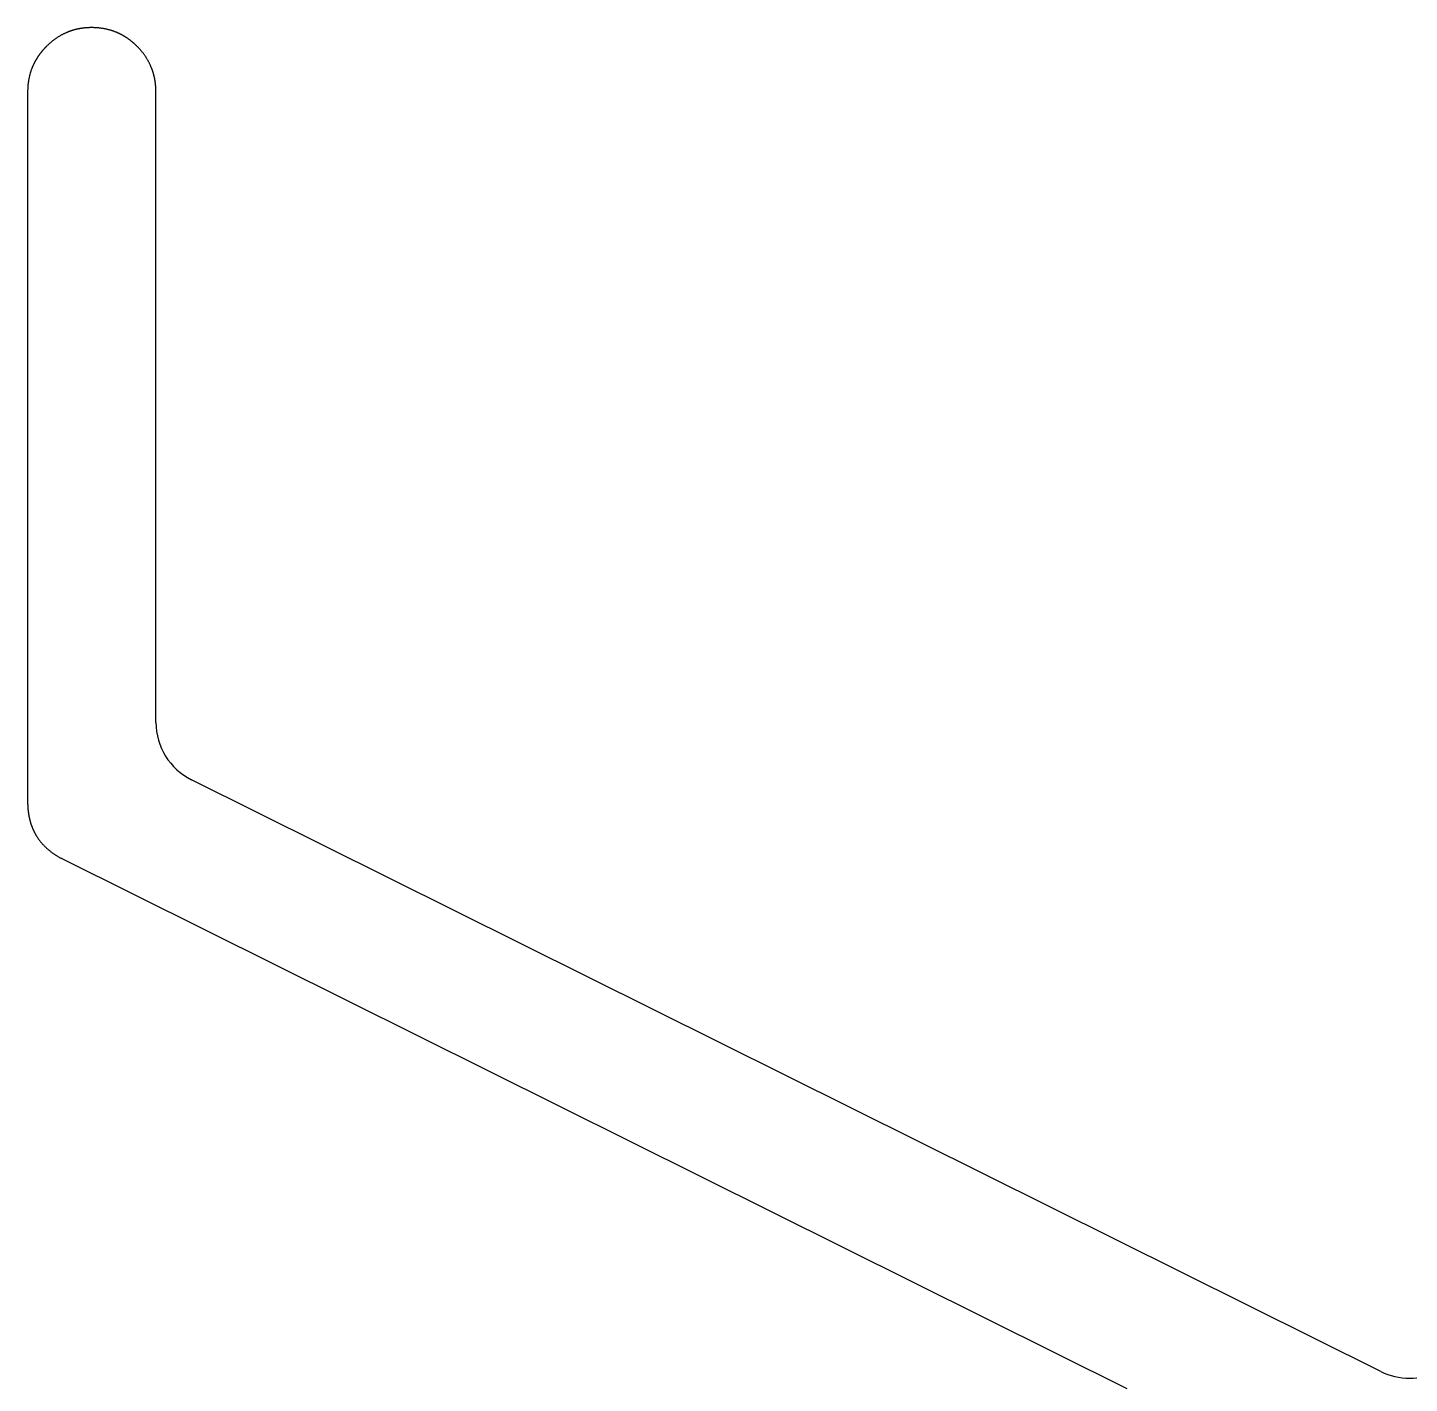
# Model space of a CAD drawing. Extents: x -174 to 104, y -42 to 61.
# Drawn here: x -56.54 to -35, y -23.52 to -2.38 of the extents above; entities that cross this region are included whole.
import ezdxf

# ---------------------------------------------------------------- set-up
doc = ezdxf.new("R2010")
doc.units = 0
doc.layers.add('BLACK', color=7, linetype='CONTINUOUS')

msp = doc.modelspace()

# ---------------------------------------------------------------- linework, layer by layer
at = {"layer": 'BLACK', "linetype": 'CONTINUOUS'}
for p, q in [((-56.142671, -2.58394), (-56.149829, -2.58953)), ((-56.13549, -2.578432), (-56.142671, -2.58394)), ((-56.128286, -2.573008), (-56.13549, -2.578432)), ((-56.121058, -2.567665), (-56.128286, -2.573008)), ((-56.113806, -2.562404), (-56.121058, -2.567665)), ((-56.10653, -2.557225), (-56.113806, -2.562404)), ((-56.09923, -2.552126), (-56.10653, -2.557225)), ((-56.091906, -2.547107), (-56.09923, -2.552126)), ((-56.084557, -2.542168), (-56.091906, -2.547107)), ((-56.077184, -2.537309), (-56.084557, -2.542168)), ((-56.069785, -2.532529), (-56.077184, -2.537309)), ((-56.062361, -2.527828), (-56.069785, -2.532529)), ((-56.054912, -2.523205), (-56.062361, -2.527828)), ((-56.047437, -2.518661), (-56.054912, -2.523205)), ((-56.039936, -2.514193), (-56.047437, -2.518661)), ((-56.032409, -2.509804), (-56.039936, -2.514193)), ((-56.024856, -2.505491), (-56.032409, -2.509804)), ((-56.017276, -2.501255), (-56.024856, -2.505491)), ((-56.009668, -2.497095), (-56.017276, -2.501255)), ((-56.002034, -2.493012), (-56.009668, -2.497095)), ((-55.994371, -2.489005), (-56.002034, -2.493012)), ((-55.986681, -2.485073), (-55.994371, -2.489005)), ((-55.978963, -2.481216), (-55.986681, -2.485073)), ((-55.971217, -2.477435), (-55.978963, -2.481216)), ((-55.963441, -2.473728), (-55.971217, -2.477435)), ((-55.955637, -2.470097), (-55.963441, -2.473728)), ((-55.947803, -2.466539), (-55.955637, -2.470097)), ((-55.939939, -2.463056), (-55.947803, -2.466539)), ((-55.932045, -2.459648), (-55.939939, -2.463056)), ((-55.924121, -2.456313), (-55.932045, -2.459648)), ((-55.920147, -2.454673), (-55.924121, -2.456313)), ((-55.916166, -2.453052), (-55.920147, -2.454673)), ((-55.912177, -2.451449), (-55.916166, -2.453052)), ((-55.90818, -2.449865), (-55.912177, -2.451449)), ((-55.904175, -2.448299), (-55.90818, -2.449865)), ((-55.900163, -2.446751), (-55.904175, -2.448299)), ((-55.896142, -2.445222), (-55.900163, -2.446751)), ((-55.892113, -2.443711), (-55.896142, -2.445222)), ((-55.888076, -2.442219), (-55.892113, -2.443711)), ((-55.884032, -2.440745), (-55.888076, -2.442219)), ((-55.879979, -2.439289), (-55.884032, -2.440745)), ((-55.875918, -2.437851), (-55.879979, -2.439289)), ((-55.871848, -2.436432), (-55.875918, -2.437851)), ((-55.867771, -2.435031), (-55.871848, -2.436432)), ((-55.863685, -2.433648), (-55.867771, -2.435031)), ((-55.859591, -2.432284), (-55.863685, -2.433648)), ((-55.855488, -2.430938), (-55.859591, -2.432284)), ((-55.851377, -2.42961), (-55.855488, -2.430938)), ((-55.847257, -2.428301), (-55.851377, -2.42961)), ((-55.843129, -2.42701), (-55.847257, -2.428301)), ((-55.838992, -2.425737), (-55.843129, -2.42701)), ((-55.834847, -2.424482), (-55.838992, -2.425737)), ((-55.830692, -2.423246), (-55.834847, -2.424482)), ((-55.826529, -2.422028), (-55.830692, -2.423246)), ((-55.822357, -2.420828), (-55.826529, -2.422028)), ((-55.818177, -2.419647), (-55.822357, -2.420828)), ((-55.813987, -2.418483), (-55.818177, -2.419647)), ((-55.809789, -2.417338), (-55.813987, -2.418483)), ((-55.80558, -2.416212), (-55.809789, -2.417338)), ((-55.801364, -2.415103), (-55.80558, -2.416212)), ((-55.797138, -2.414013), (-55.801364, -2.415103)), ((-55.792904, -2.412942), (-55.797138, -2.414013)), ((-55.788659, -2.411888), (-55.792904, -2.412942)), ((-55.784406, -2.410853), (-55.788659, -2.411888)), ((-55.780143, -2.409836), (-55.784406, -2.410853)), ((-55.775871, -2.408838), (-55.780143, -2.409836)), ((-55.771589, -2.407858), (-55.775871, -2.408838)), ((-55.767299, -2.406896), (-55.771589, -2.407858)), ((-55.762997, -2.405953), (-55.767299, -2.406896)), ((-55.758688, -2.405028), (-55.762997, -2.405953)), ((-55.754367, -2.404122), (-55.758688, -2.405028)), ((-55.750038, -2.403234), (-55.754367, -2.404122)), ((-55.745698, -2.402364), (-55.750038, -2.403234)), ((-55.74135, -2.401513), (-55.745698, -2.402364)), ((-55.73699, -2.40068), (-55.74135, -2.401513)), ((-55.732622, -2.399866), (-55.73699, -2.40068)), ((-55.728242, -2.399071), (-55.732622, -2.399866)), ((-55.723854, -2.398294), (-55.728242, -2.399071)), ((-55.719454, -2.397535), (-55.723854, -2.398294)), ((-55.715045, -2.396795), (-55.719454, -2.397535)), ((-55.710625, -2.396074), (-55.715045, -2.396795)), ((-55.706196, -2.395371), (-55.710625, -2.396074)), ((-55.701755, -2.394687), (-55.706196, -2.395371)), ((-55.697306, -2.394022), (-55.701755, -2.394687)), ((-55.692844, -2.393375), (-55.697306, -2.394022)), ((-55.688374, -2.392747), (-55.692844, -2.393375)), ((-55.68389, -2.392138), (-55.688374, -2.392747)), ((-55.679399, -2.391548), (-55.68389, -2.392138)), ((-55.674895, -2.390976), (-55.679399, -2.391548)), ((-55.670382, -2.390423), (-55.674895, -2.390976)), ((-55.665856, -2.389889), (-55.670382, -2.390423)), ((-55.661322, -2.389375), (-55.665856, -2.389889)), ((-55.656774, -2.388878), (-55.661322, -2.389375)), ((-55.652218, -2.388401), (-55.656774, -2.388878)), ((-55.647648, -2.387943), (-55.652218, -2.388401)), ((-55.64307, -2.387504), (-55.647648, -2.387943)), ((-55.638478, -2.387084), (-55.64307, -2.387504)), ((-55.633878, -2.386684), (-55.638478, -2.387084)), ((-55.629263, -2.386302), (-55.633878, -2.386684)), ((-55.62464, -2.385939), (-55.629263, -2.386302)), ((-55.620003, -2.385596), (-55.62464, -2.385939)), ((-55.615358, -2.385272), (-55.620003, -2.385596)), ((-55.610697, -2.384967), (-55.615358, -2.385272)), ((-55.606029, -2.384682), (-55.610697, -2.384967)), ((-55.601345, -2.384416), (-55.606029, -2.384682)), ((-55.596653, -2.384169), (-55.601345, -2.384416)), ((-55.591946, -2.383942), (-55.596653, -2.384169)), ((-55.587231, -2.383734), (-55.591946, -2.383942)), ((-55.5825, -2.383546), (-55.587231, -2.383734)), ((-55.577761, -2.383378), (-55.5825, -2.383546)), ((-55.573006, -2.383229), (-55.577761, -2.383378)), ((-55.568243, -2.3831), (-55.573006, -2.383229)), ((-55.563464, -2.38299), (-55.568243, -2.3831)), ((-55.558677, -2.382901), (-55.563464, -2.38299)), ((-55.553873, -2.382831), (-55.558677, -2.382901)), ((-55.549062, -2.382781), (-55.553873, -2.382831)), ((-55.544233, -2.382751), (-55.549062, -2.382781)), ((-55.539397, -2.382741), (-55.544233, -2.382751)), ((-55.531405, -2.382768), (-55.539397, -2.382741)), ((-55.521797, -2.382874), (-55.531405, -2.382768)), ((-55.512238, -2.383059), (-55.521797, -2.382874)), ((-55.502727, -2.383322), (-55.512238, -2.383059)), ((-55.493263, -2.383664), (-55.502727, -2.383322)), ((-55.483847, -2.384084), (-55.493263, -2.383664)), ((-55.474477, -2.384582), (-55.483847, -2.384084)), ((-55.465153, -2.385157), (-55.474477, -2.384582)), ((-55.455875, -2.385809), (-55.465153, -2.385157)), ((-55.446642, -2.386538), (-55.455875, -2.385809)), ((-55.437454, -2.387344), (-55.446642, -2.386538)), ((-55.42831, -2.388225), (-55.437454, -2.387344)), ((-55.419209, -2.389183), (-55.42831, -2.388225)), ((-55.410152, -2.390216), (-55.419209, -2.389183)), ((-55.401138, -2.391324), (-55.410152, -2.390216)), ((-55.392166, -2.392508), (-55.401138, -2.391324)), ((-55.383236, -2.393766), (-55.392166, -2.392508)), ((-55.374347, -2.395099), (-55.383236, -2.393766)), ((-55.365499, -2.396507), (-55.374347, -2.395099)), ((-55.356692, -2.397989), (-55.365499, -2.396507)), ((-55.347925, -2.399546), (-55.356692, -2.397989)), ((-55.339197, -2.401176), (-55.347925, -2.399546)), ((-55.330508, -2.40288), (-55.339197, -2.401176)), ((-55.321859, -2.404658), (-55.330508, -2.40288)), ((-55.313247, -2.40651), (-55.321859, -2.404658)), ((-55.304673, -2.408435), (-55.313247, -2.40651)), ((-55.296137, -2.410433), (-55.304673, -2.408435)), ((-55.287638, -2.412505), (-55.296137, -2.410433)), ((-55.279175, -2.414651), (-55.287638, -2.412505)), ((-55.270749, -2.416869), (-55.279175, -2.414651)), ((-55.262358, -2.419161), (-55.270749, -2.416869)), ((-55.254003, -2.421525), (-55.262358, -2.419161)), ((-55.245682, -2.423963), (-55.254003, -2.421525)), ((-55.237396, -2.426474), (-55.245682, -2.423963)), ((-55.229145, -2.429059), (-55.237396, -2.426474)), ((-55.220927, -2.431716), (-55.229145, -2.429059)), ((-55.212742, -2.434447), (-55.220927, -2.431716)), ((-55.204591, -2.43725), (-55.212742, -2.434447)), ((-55.196472, -2.440128), (-55.204591, -2.43725)), ((-55.188385, -2.443078), (-55.196472, -2.440128)), ((-55.18033, -2.446102), (-55.188385, -2.443078)), ((-55.172307, -2.4492), (-55.18033, -2.446102)), ((-55.164315, -2.452371), (-55.172307, -2.4492)), ((-55.156354, -2.455617), (-55.164315, -2.452371)), ((-55.152385, -2.457267), (-55.156354, -2.455617)), ((-55.148423, -2.458936), (-55.152385, -2.457267)), ((-55.144469, -2.460623), (-55.148423, -2.458936)), ((-55.140522, -2.462329), (-55.144469, -2.460623)), ((-55.136583, -2.464054), (-55.140522, -2.462329)), ((-55.132652, -2.465797), (-55.136583, -2.464054)), ((-55.128727, -2.467558), (-55.132652, -2.465797)), ((-55.12481, -2.469339), (-55.128727, -2.467558)), ((-55.1209, -2.471138), (-55.12481, -2.469339)), ((-55.116998, -2.472955), (-55.1209, -2.471138)), ((-55.113103, -2.474792), (-55.116998, -2.472955)), ((-55.109215, -2.476647), (-55.113103, -2.474792)), ((-55.105333, -2.478521), (-55.109215, -2.476647)), ((-55.10146, -2.480413), (-55.105333, -2.478521)), ((-55.097593, -2.482325), (-55.10146, -2.480413)), ((-55.093733, -2.484255), (-55.097593, -2.482325)), ((-55.08988, -2.486205), (-55.093733, -2.484255)), ((-55.086035, -2.488173), (-55.08988, -2.486205)), ((-55.082195, -2.49016), (-55.086035, -2.488173)), ((-55.078363, -2.492166), (-55.082195, -2.49016)), ((-55.074538, -2.494191), (-55.078363, -2.492166)), ((-55.07072, -2.496235), (-55.074538, -2.494191)), ((-55.066908, -2.498299), (-55.07072, -2.496235)), ((-55.063103, -2.500381), (-55.066908, -2.498299)), ((-55.059304, -2.502483), (-55.063103, -2.500381)), ((-55.055513, -2.504603), (-55.059304, -2.502483)), ((-55.051728, -2.506744), (-55.055513, -2.504603)), ((-55.04795, -2.508902), (-55.051728, -2.506744)), ((-55.044177, -2.511081), (-55.04795, -2.508902)), ((-55.040412, -2.513279), (-55.044177, -2.511081)), ((-55.036653, -2.515497), (-55.040412, -2.513279)), ((-55.032901, -2.517733), (-55.036653, -2.515497)), ((-55.029155, -2.51999), (-55.032901, -2.517733)), ((-55.025416, -2.522265), (-55.029155, -2.51999)), ((-55.021682, -2.524561), (-55.025416, -2.522265)), ((-55.017956, -2.526875), (-55.021682, -2.524561)), ((-55.014235, -2.52921), (-55.017956, -2.526875)), ((-55.010521, -2.531564), (-55.014235, -2.52921)), ((-55.006812, -2.533938), (-55.010521, -2.531564)), ((-55.003111, -2.536332), (-55.006812, -2.533938)), ((-54.999415, -2.538746), (-55.003111, -2.536332)), ((-54.995726, -2.541179), (-54.999415, -2.538746)), ((-54.992042, -2.543633), (-54.995726, -2.541179)), ((-54.988366, -2.546106), (-54.992042, -2.543633)), ((-54.984694, -2.5486), (-54.988366, -2.546106)), ((-54.98103, -2.551113), (-54.984694, -2.5486)), ((-54.97737, -2.553648), (-54.98103, -2.551113)), ((-54.973718, -2.556201), (-54.97737, -2.553648)), ((-54.97007, -2.558776), (-54.973718, -2.556201)), ((-54.96643, -2.56137), (-54.97007, -2.558776)), ((-54.962794, -2.563985), (-54.96643, -2.56137)), ((-54.959166, -2.56662), (-54.962794, -2.563985)), ((-54.955542, -2.569277), (-54.959166, -2.56662)), ((-54.951925, -2.571952), (-54.955542, -2.569277)), ((-54.948313, -2.57465), (-54.951925, -2.571952)), ((-54.944708, -2.577367), (-54.948313, -2.57465)), ((-54.941107, -2.580106), (-54.944708, -2.577367)), ((-54.937514, -2.582865), (-54.941107, -2.580106)), ((-54.933924, -2.585646), (-54.937514, -2.582865)), ((-56.352861, -2.798885), (-56.355518, -2.80251)), ((-56.350185, -2.795269), (-56.352861, -2.798885)), ((-56.347488, -2.791656), (-56.350185, -2.795269)), ((-56.344771, -2.788052), (-56.347488, -2.791656)), ((-56.342031, -2.784451), (-56.344771, -2.788052)), ((-56.339273, -2.780858), (-56.342031, -2.784451)), ((-56.336492, -2.777268), (-56.339273, -2.780858)), ((-56.333692, -2.773687), (-56.336492, -2.777268)), ((-56.330869, -2.770109), (-56.333692, -2.773687)), ((-56.328027, -2.766538), (-56.330869, -2.770109)), ((-56.325162, -2.762972), (-56.328027, -2.766538)), ((-56.322278, -2.759413), (-56.325162, -2.762972)), ((-56.319371, -2.755858), (-56.322278, -2.759413)), ((-56.316444, -2.75231), (-56.319371, -2.755858)), ((-56.313494, -2.748766), (-56.316444, -2.75231)), ((-56.310524, -2.74523), (-56.313494, -2.748766)), ((-56.307531, -2.741697), (-56.310524, -2.74523)), ((-56.304519, -2.738172), (-56.307531, -2.741697)), ((-56.301482, -2.73465), (-56.304519, -2.738172)), ((-56.298426, -2.731136), (-56.301482, -2.73465)), ((-56.295347, -2.727625), (-56.298426, -2.731136)), ((-56.292247, -2.724122), (-56.295347, -2.727625)), ((-56.289124, -2.720622), (-56.292247, -2.724122)), ((-56.28598, -2.71713), (-56.289124, -2.720622)), ((-56.282812, -2.713641), (-56.28598, -2.71713)), ((-56.279625, -2.71016), (-56.282812, -2.713641)), ((-56.276413, -2.706682), (-56.279625, -2.71016)), ((-56.273181, -2.703212), (-56.276413, -2.706682)), ((-56.269924, -2.699744), (-56.273181, -2.703212)), ((-56.266648, -2.696285), (-56.269924, -2.699744)), ((-56.263346, -2.692828), (-56.266648, -2.696285)), ((-56.260024, -2.68938), (-56.263346, -2.692828)), ((-56.256677, -2.685934), (-56.260024, -2.68938)), ((-56.25331, -2.682496), (-56.256677, -2.685934)), ((-56.249917, -2.679061), (-56.25331, -2.682496)), ((-56.246504, -2.675634), (-56.249917, -2.679061)), ((-56.240834, -2.670002), (-56.246504, -2.675634)), ((-56.233965, -2.663283), (-56.240834, -2.670002)), ((-56.227075, -2.656655), (-56.233965, -2.663283)), ((-56.220163, -2.650116), (-56.227075, -2.656655)), ((-56.21323, -2.643666), (-56.220163, -2.650116)), ((-56.206274, -2.637304), (-56.21323, -2.643666)), ((-56.199297, -2.631031), (-56.206274, -2.637304)), ((-56.192297, -2.624845), (-56.199297, -2.631031)), ((-56.185276, -2.618745), (-56.192297, -2.624845)), ((-56.178232, -2.612732), (-56.185276, -2.618745)), ((-56.171165, -2.606804), (-56.178232, -2.612732)), ((-56.164076, -2.600962), (-56.171165, -2.606804)), ((-56.156964, -2.595204), (-56.164076, -2.600962)), ((-56.149829, -2.58953), (-56.156964, -2.595204)), ((-54.930343, -2.588446), (-54.933924, -2.585646)), ((-54.926765, -2.591269), (-54.930343, -2.588446)), ((-54.923195, -2.594111), (-54.926765, -2.591269)), ((-54.919628, -2.596976), (-54.923195, -2.594111)), ((-54.916069, -2.59986), (-54.919628, -2.596976)), ((-54.912514, -2.602767), (-54.916069, -2.59986)), ((-54.908966, -2.605694), (-54.912514, -2.602767)), ((-54.905422, -2.608644), (-54.908966, -2.605694)), ((-54.901886, -2.611614), (-54.905422, -2.608644)), ((-54.898353, -2.614607), (-54.901886, -2.611614)), ((-54.894828, -2.617619), (-54.898353, -2.614607)), ((-54.891306, -2.620656), (-54.894828, -2.617619)), ((-54.887792, -2.623711), (-54.891306, -2.620656)), ((-54.884281, -2.626791), (-54.887792, -2.623711)), ((-54.880778, -2.629891), (-54.884281, -2.626791)), ((-54.877278, -2.633014), (-54.880778, -2.629891)), ((-54.873786, -2.636158), (-54.877278, -2.633014)), ((-54.870297, -2.639325), (-54.873786, -2.636158)), ((-54.866816, -2.642513), (-54.870297, -2.639325)), ((-54.863338, -2.645725), (-54.866816, -2.642513)), ((-54.859868, -2.648957), (-54.863338, -2.645725)), ((-54.8564, -2.652214), (-54.859868, -2.648957)), ((-54.852941, -2.65549), (-54.8564, -2.652214)), ((-54.849484, -2.658792), (-54.852941, -2.65549)), ((-54.846036, -2.662114), (-54.849484, -2.658792)), ((-54.84259, -2.665461), (-54.846036, -2.662114)), ((-54.839152, -2.668828), (-54.84259, -2.665461)), ((-54.835717, -2.672221), (-54.839152, -2.668828)), ((-54.83229, -2.675634), (-54.835717, -2.672221)), ((-54.826659, -2.681304), (-54.83229, -2.675634)), ((-54.81994, -2.688172), (-54.826659, -2.681304)), ((-54.813311, -2.695062), (-54.81994, -2.688172)), ((-54.806772, -2.701974), (-54.813311, -2.695062)), ((-54.800323, -2.708907), (-54.806772, -2.701974)), ((-54.793961, -2.715863), (-54.800323, -2.708907)), ((-54.787688, -2.72284), (-54.793961, -2.715863)), ((-54.781501, -2.72984), (-54.787688, -2.72284)), ((-54.775402, -2.736862), (-54.781501, -2.72984)), ((-54.769388, -2.743906), (-54.775402, -2.736862)), ((-54.763461, -2.750973), (-54.769388, -2.743906)), ((-54.757618, -2.758062), (-54.763461, -2.750973)), ((-54.75186, -2.765174), (-54.757618, -2.758062)), ((-54.746186, -2.772309), (-54.75186, -2.765174)), ((-54.740596, -2.779466), (-54.746186, -2.772309)), ((-54.735089, -2.786648), (-54.740596, -2.779466)), ((-54.729664, -2.793852), (-54.735089, -2.786648)), ((-54.724321, -2.80108), (-54.729664, -2.793852)), ((-56.469767, -3.007659), (-56.472938, -3.015651)), ((-56.466521, -2.999698), (-56.469767, -3.007659)), ((-56.464871, -2.995729), (-56.466521, -2.999698)), ((-56.463202, -2.991767), (-56.464871, -2.995729)), ((-56.461515, -2.987813), (-56.463202, -2.991767)), ((-56.459809, -2.983866), (-56.461515, -2.987813)), ((-56.458084, -2.979927), (-56.459809, -2.983866)), ((-56.456341, -2.975996), (-56.458084, -2.979927)), ((-56.45458, -2.972071), (-56.456341, -2.975996)), ((-56.452799, -2.968154), (-56.45458, -2.972071)), ((-56.451, -2.964244), (-56.452799, -2.968154)), ((-56.449183, -2.960342), (-56.451, -2.964244)), ((-56.447346, -2.956446), (-56.449183, -2.960342)), ((-56.445491, -2.952559), (-56.447346, -2.956446)), ((-56.443617, -2.948677), (-56.445491, -2.952559)), ((-56.441724, -2.944804), (-56.443617, -2.948677)), ((-56.439813, -2.940937), (-56.441724, -2.944804)), ((-56.437882, -2.937077), (-56.439813, -2.940937)), ((-56.435933, -2.933224), (-56.437882, -2.937077)), ((-56.433965, -2.929378), (-56.435933, -2.933224)), ((-56.431978, -2.925539), (-56.433965, -2.929378)), ((-56.429972, -2.921707), (-56.431978, -2.925539)), ((-56.427946, -2.917882), (-56.429972, -2.921707)), ((-56.425902, -2.914064), (-56.427946, -2.917882)), ((-56.423839, -2.910251), (-56.425902, -2.914064)), ((-56.421757, -2.906447), (-56.423839, -2.910251)), ((-56.419655, -2.902648), (-56.421757, -2.906447)), ((-56.417535, -2.898857), (-56.419655, -2.902648)), ((-56.415394, -2.895071), (-56.417535, -2.898857)), ((-56.413235, -2.891294), (-56.415394, -2.895071)), ((-56.411056, -2.887521), (-56.413235, -2.891294)), ((-56.408859, -2.883756), (-56.411056, -2.887521)), ((-56.406641, -2.879997), (-56.408859, -2.883756)), ((-56.404405, -2.876245), (-56.406641, -2.879997)), ((-56.402148, -2.872499), (-56.404405, -2.876245)), ((-56.399873, -2.86876), (-56.402148, -2.872499)), ((-56.397577, -2.865026), (-56.399873, -2.86876)), ((-56.395263, -2.8613), (-56.397577, -2.865026)), ((-56.392928, -2.857578), (-56.395263, -2.8613)), ((-56.390574, -2.853865), (-56.392928, -2.857578)), ((-56.388199, -2.850156), (-56.390574, -2.853865)), ((-56.385806, -2.846455), (-56.388199, -2.850156)), ((-56.383392, -2.842759), (-56.385806, -2.846455)), ((-56.380959, -2.83907), (-56.383392, -2.842759)), ((-56.378505, -2.835386), (-56.380959, -2.83907)), ((-56.376032, -2.83171), (-56.378505, -2.835386)), ((-56.373538, -2.828038), (-56.376032, -2.83171)), ((-56.371025, -2.824374), (-56.373538, -2.828038)), ((-56.36849, -2.820714), (-56.371025, -2.824374)), ((-56.365937, -2.817062), (-56.36849, -2.820714)), ((-56.363362, -2.813414), (-56.365937, -2.817062)), ((-56.360768, -2.809774), (-56.363362, -2.813414)), ((-56.358152, -2.806138), (-56.360768, -2.809774)), ((-56.355518, -2.80251), (-56.358152, -2.806138)), ((-54.719061, -2.808332), (-54.724321, -2.80108)), ((-54.713881, -2.815608), (-54.719061, -2.808332)), ((-54.708782, -2.822908), (-54.713881, -2.815608)), ((-54.703763, -2.830232), (-54.708782, -2.822908)), ((-54.698825, -2.837581), (-54.703763, -2.830232)), ((-54.693966, -2.844954), (-54.698825, -2.837581)), ((-54.689186, -2.852353), (-54.693966, -2.844954)), ((-54.684484, -2.859777), (-54.689186, -2.852353)), ((-54.679861, -2.867226), (-54.684484, -2.859777)), ((-54.675317, -2.874701), (-54.679861, -2.867226)), ((-54.67085, -2.882202), (-54.675317, -2.874701)), ((-54.66646, -2.889729), (-54.67085, -2.882202)), ((-54.662147, -2.897283), (-54.66646, -2.889729)), ((-54.657911, -2.904863), (-54.662147, -2.897283)), ((-54.653752, -2.91247), (-54.657911, -2.904863)), ((-54.649668, -2.920105), (-54.653752, -2.91247)), ((-54.645661, -2.927767), (-54.649668, -2.920105)), ((-54.641729, -2.935457), (-54.645661, -2.927767)), ((-54.637872, -2.943175), (-54.641729, -2.935457)), ((-54.634091, -2.950922), (-54.637872, -2.943175)), ((-54.630384, -2.958697), (-54.634091, -2.950922)), ((-54.626753, -2.966502), (-54.630384, -2.958697)), ((-54.623195, -2.974336), (-54.626753, -2.966502)), ((-54.619712, -2.982199), (-54.623195, -2.974336)), ((-54.616304, -2.990093), (-54.619712, -2.982199)), ((-54.612969, -2.998017), (-54.616304, -2.990093)), ((-54.611329, -3.001991), (-54.612969, -2.998017)), ((-54.609708, -3.005972), (-54.611329, -3.001991)), ((-54.608105, -3.009961), (-54.609708, -3.005972)), ((-54.606521, -3.013958), (-54.608105, -3.009961)), ((-54.604955, -3.017963), (-54.606521, -3.013958)), ((-56.528372, -3.22658), (-56.52963, -3.23551)), ((-56.527039, -3.217691), (-56.528372, -3.22658)), ((-56.525631, -3.208843), (-56.527039, -3.217691)), ((-56.524149, -3.200036), (-56.525631, -3.208843)), ((-56.522592, -3.191269), (-56.524149, -3.200036)), ((-56.520962, -3.182541), (-56.522592, -3.191269)), ((-56.519258, -3.173853), (-56.520962, -3.182541)), ((-56.51748, -3.165203), (-56.519258, -3.173853)), ((-56.515628, -3.156591), (-56.51748, -3.165203)), ((-56.513703, -3.148018), (-56.515628, -3.156591)), ((-56.511705, -3.139481), (-56.513703, -3.148018)), ((-56.509633, -3.130982), (-56.511705, -3.139481)), ((-56.507487, -3.122519), (-56.509633, -3.130982)), ((-56.505269, -3.114093), (-56.507487, -3.122519)), ((-56.502977, -3.105702), (-56.505269, -3.114093)), ((-56.500613, -3.097347), (-56.502977, -3.105702)), ((-56.498175, -3.089026), (-56.500613, -3.097347)), ((-56.495664, -3.080741), (-56.498175, -3.089026)), ((-56.493079, -3.072489), (-56.495664, -3.080741)), ((-56.490422, -3.064271), (-56.493079, -3.072489)), ((-56.487691, -3.056086), (-56.490422, -3.064271)), ((-56.484887, -3.047935), (-56.487691, -3.056086)), ((-56.48201, -3.039816), (-56.484887, -3.047935)), ((-56.47906, -3.031729), (-56.48201, -3.039816)), ((-56.476036, -3.023674), (-56.47906, -3.031729)), ((-56.472938, -3.015651), (-56.476036, -3.023674)), ((-54.603407, -3.021976), (-54.604955, -3.017963)), ((-54.601878, -3.025997), (-54.603407, -3.021976)), ((-54.600367, -3.030025), (-54.601878, -3.025997)), ((-54.598875, -3.034062), (-54.600367, -3.030025)), ((-54.5974, -3.038106), (-54.598875, -3.034062)), ((-54.595945, -3.04216), (-54.5974, -3.038106)), ((-54.594507, -3.04622), (-54.595945, -3.04216)), ((-54.593088, -3.05029), (-54.594507, -3.04622)), ((-54.591687, -3.054367), (-54.593088, -3.05029)), ((-54.590304, -3.058454), (-54.591687, -3.054367)), ((-54.58894, -3.062548), (-54.590304, -3.058454)), ((-54.587594, -3.066651), (-54.58894, -3.062548)), ((-54.586266, -3.070761), (-54.587594, -3.066651)), ((-54.584957, -3.074882), (-54.586266, -3.070761)), ((-54.583666, -3.079009), (-54.584957, -3.074882)), ((-54.582393, -3.083147), (-54.583666, -3.079009)), ((-54.581138, -3.087292), (-54.582393, -3.083147)), ((-54.579902, -3.091446), (-54.581138, -3.087292)), ((-54.578684, -3.095609), (-54.579902, -3.091446)), ((-54.577484, -3.099781), (-54.578684, -3.095609)), ((-54.576303, -3.103961), (-54.577484, -3.099781)), ((-54.575139, -3.108152), (-54.576303, -3.103961)), ((-54.573994, -3.11235), (-54.575139, -3.108152)), ((-54.572868, -3.116558), (-54.573994, -3.11235)), ((-54.571759, -3.120774), (-54.572868, -3.116558)), ((-54.570669, -3.125), (-54.571759, -3.120774)), ((-54.569598, -3.129235), (-54.570669, -3.125)), ((-54.568544, -3.133479), (-54.569598, -3.129235)), ((-54.567509, -3.137732), (-54.568544, -3.133479)), ((-54.566492, -3.141996), (-54.567509, -3.137732)), ((-54.565494, -3.146267), (-54.566492, -3.141996)), ((-54.564514, -3.150549), (-54.565494, -3.146267)), ((-54.563552, -3.15484), (-54.564514, -3.150549)), ((-54.562609, -3.159141), (-54.563552, -3.15484)), ((-54.561684, -3.163451), (-54.562609, -3.159141)), ((-54.560778, -3.167771), (-54.561684, -3.163451)), ((-54.55989, -3.1721), (-54.560778, -3.167771)), ((-54.55902, -3.17644), (-54.55989, -3.1721)), ((-54.558169, -3.180788), (-54.55902, -3.17644)), ((-54.557336, -3.185149), (-54.558169, -3.180788)), ((-54.556522, -3.189516), (-54.557336, -3.185149)), ((-54.555727, -3.193897), (-54.556522, -3.189516)), ((-54.55495, -3.198284), (-54.555727, -3.193897)), ((-54.554191, -3.202685), (-54.55495, -3.198284)), ((-54.553451, -3.207093), (-54.554191, -3.202685)), ((-54.55273, -3.211513), (-54.553451, -3.207093)), ((-54.552027, -3.215942), (-54.55273, -3.211513)), ((-54.551343, -3.220383), (-54.552027, -3.215942)), ((-54.550678, -3.224832), (-54.551343, -3.220383)), ((-54.550031, -3.229294), (-54.550678, -3.224832)), ((-54.549403, -3.233764), (-54.550031, -3.229294)), ((-56.53937, -3.374749), (-56.539397, -3.382741)), ((-56.539397, -3.382741), (-56.539397, -14.452472)), ((-56.539264, -3.365141), (-56.53937, -3.374749)), ((-56.539079, -3.355582), (-56.539264, -3.365141)), ((-56.538816, -3.346071), (-56.539079, -3.355582)), ((-56.538474, -3.336607), (-56.538816, -3.346071)), ((-56.538054, -3.327191), (-56.538474, -3.336607)), ((-56.537556, -3.317821), (-56.538054, -3.327191)), ((-56.536981, -3.308497), (-56.537556, -3.317821)), ((-56.536329, -3.299219), (-56.536981, -3.308497)), ((-56.5356, -3.289986), (-56.536329, -3.299219)), ((-56.534794, -3.280798), (-56.5356, -3.289986)), ((-56.533913, -3.271654), (-56.534794, -3.280798)), ((-56.532955, -3.262554), (-56.533913, -3.271654)), ((-56.531922, -3.253497), (-56.532955, -3.262554)), ((-56.530814, -3.244482), (-56.531922, -3.253497)), ((-56.52963, -3.23551), (-56.530814, -3.244482)), ((-54.548794, -3.238248), (-54.549403, -3.233764)), ((-54.548204, -3.242739), (-54.548794, -3.238248)), ((-54.547632, -3.247243), (-54.548204, -3.242739)), ((-54.547079, -3.251756), (-54.547632, -3.247243)), ((-54.546545, -3.256282), (-54.547079, -3.251756)), ((-54.546031, -3.260816), (-54.546545, -3.256282)), ((-54.545534, -3.265364), (-54.546031, -3.260816)), ((-54.545057, -3.26992), (-54.545534, -3.265364)), ((-54.544599, -3.27449), (-54.545057, -3.26992)), ((-54.54416, -3.279068), (-54.544599, -3.27449)), ((-54.54374, -3.28366), (-54.54416, -3.279068)), ((-54.54334, -3.28826), (-54.54374, -3.28366)), ((-54.542958, -3.292875), (-54.54334, -3.28826)), ((-54.542595, -3.297498), (-54.542958, -3.292875)), ((-54.542252, -3.302135), (-54.542595, -3.297498)), ((-54.541928, -3.306781), (-54.542252, -3.302135)), ((-54.541623, -3.311441), (-54.541928, -3.306781)), ((-54.541338, -3.316109), (-54.541623, -3.311441)), ((-54.541072, -3.320793), (-54.541338, -3.316109)), ((-54.540825, -3.325485), (-54.541072, -3.320793)), ((-54.540598, -3.330192), (-54.540825, -3.325485)), ((-54.54039, -3.334907), (-54.540598, -3.330192)), ((-54.540202, -3.339638), (-54.54039, -3.334907)), ((-54.540034, -3.344377), (-54.540202, -3.339638)), ((-54.539885, -3.349132), (-54.540034, -3.344377)), ((-54.539756, -3.353895), (-54.539885, -3.349132)), ((-54.539646, -3.358674), (-54.539756, -3.353895)), ((-54.539557, -3.363461), (-54.539646, -3.358674)), ((-54.539487, -3.368265), (-54.539557, -3.363461)), ((-54.539437, -3.373076), (-54.539487, -3.368265)), ((-54.539407, -3.377905), (-54.539437, -3.373076)), ((-54.539397, -3.382741), (-54.539407, -3.377905)), ((-54.539397, -13.213736), (-54.539397, -3.382741)), ((-35.445485, -23.334065), (-53.984883, -14.109025)), ((-56.539397, -14.452472), (-56.539387, -14.457726)), ((-56.539387, -14.457726), (-56.539357, -14.462968)), ((-56.539357, -14.462968), (-56.539307, -14.468185)), ((-56.539307, -14.468185), (-56.539237, -14.47339)), ((-56.539237, -14.47339), (-56.539148, -14.478571)), ((-56.539148, -14.478571), (-56.539039, -14.483739)), ((-56.539039, -14.483739), (-56.53891, -14.488883)), ((-56.53891, -14.488883), (-56.538761, -14.494015)), ((-56.538761, -14.494015), (-56.538594, -14.499123)), ((-56.538594, -14.499123), (-56.538406, -14.504219)), ((-56.538406, -14.504219), (-56.5382, -14.509292)), ((-56.5382, -14.509292), (-56.537974, -14.514352)), ((-56.537974, -14.514352), (-56.537728, -14.519389)), ((-56.537728, -14.519389), (-56.537464, -14.524414)), ((-56.537464, -14.524414), (-56.537181, -14.529416)), ((-56.537181, -14.529416), (-56.536878, -14.534406)), ((-56.536878, -14.534406), (-56.536556, -14.539373)), ((-56.536556, -14.539373), (-56.536216, -14.544329)), ((-56.536216, -14.544329), (-56.535856, -14.549261)), ((-56.535856, -14.549261), (-56.535478, -14.554182)), ((-56.535478, -14.554182), (-56.535081, -14.559081)), ((-56.535081, -14.559081), (-56.534665, -14.563968)), ((-56.534665, -14.563968), (-56.534231, -14.568832)), ((-56.534231, -14.568832), (-56.533778, -14.573685)), ((-56.533778, -14.573685), (-56.533307, -14.578517)), ((-56.533307, -14.578517), (-56.532817, -14.583336)), ((-56.532817, -14.583336), (-56.532309, -14.588134)), ((-56.532309, -14.588134), (-56.531782, -14.592921)), ((-56.531782, -14.592921), (-56.531237, -14.597686)), ((-56.531237, -14.597686), (-56.530673, -14.602439)), ((-56.530673, -14.602439), (-56.530092, -14.607172)), ((-56.530092, -14.607172), (-56.529492, -14.611893)), ((-56.529492, -14.611893), (-56.528875, -14.616593)), ((-56.528875, -14.616593), (-56.528239, -14.621282)), ((-56.528239, -14.621282), (-56.527585, -14.62595)), ((-56.527585, -14.62595), (-56.526913, -14.630607)), ((-56.526913, -14.630607), (-56.526223, -14.635244)), ((-56.526223, -14.635244), (-56.525515, -14.639869)), ((-56.525515, -14.639869), (-56.52479, -14.644474)), ((-56.52479, -14.644474), (-56.524046, -14.649068)), ((-56.524046, -14.649068), (-56.523286, -14.653642)), ((-56.523286, -14.653642), (-56.522506, -14.658205)), ((-56.522506, -14.658205), (-56.52171, -14.662748)), ((-56.52171, -14.662748), (-56.520896, -14.66728)), ((-56.520896, -14.66728), (-56.520065, -14.671793)), ((-56.520065, -14.671793), (-56.519215, -14.676294)), ((-56.519215, -14.676294), (-56.518349, -14.680777)), ((-56.518349, -14.680777), (-56.517464, -14.685248)), ((-56.517464, -14.685248), (-56.516563, -14.689701)), ((-56.516563, -14.689701), (-56.515643, -14.694142)), ((-56.515643, -14.694142), (-56.514707, -14.698565)), ((-56.514707, -14.698565), (-56.513753, -14.702977)), ((-56.513753, -14.702977), (-56.512782, -14.707371)), ((-56.512782, -14.707371), (-56.511794, -14.711753)), ((-56.511794, -14.711753), (-56.510789, -14.716117)), ((-56.510789, -14.716117), (-56.509765, -14.720471)), ((-56.509765, -14.720471), (-56.508726, -14.724807)), ((-56.508726, -14.724807), (-56.507668, -14.729131)), ((-56.507668, -14.729131), (-56.506595, -14.733438)), ((-56.506595, -14.733438), (-56.505503, -14.737734)), ((-56.505503, -14.737734), (-56.504395, -14.742013)), ((-56.504395, -14.742013), (-56.503269, -14.746281)), ((-56.503269, -14.746281), (-56.502128, -14.750532)), ((-56.502128, -14.750532), (-56.500968, -14.754772)), ((-56.500968, -14.754772), (-56.499792, -14.758995)), ((-56.499792, -14.758995), (-56.498598, -14.763207)), ((-56.498598, -14.763207), (-56.497389, -14.767403)), ((-56.497389, -14.767403), (-56.496161, -14.771587)), ((-56.496161, -14.771587), (-56.494918, -14.775756)), ((-56.494918, -14.775756), (-56.493657, -14.779913)), ((-56.493657, -14.779913), (-56.49238, -14.784055)), ((-56.49238, -14.784055), (-56.491085, -14.788185)), ((-56.491085, -14.788185), (-56.489775, -14.7923)), ((-56.489775, -14.7923), (-56.488446, -14.796404)), ((-56.488446, -14.796404), (-56.487102, -14.800492)), ((-56.487102, -14.800492), (-56.485741, -14.80457)), ((-56.485741, -14.80457), (-56.484363, -14.808632)), ((-56.484363, -14.808632), (-56.482968, -14.812683)), ((-56.482968, -14.812683), (-56.481557, -14.816719)), ((-56.481557, -14.816719), (-56.480128, -14.820745)), ((-56.480128, -14.820745), (-56.478684, -14.824755)), ((-56.478684, -14.824755), (-56.477222, -14.828755)), ((-56.477222, -14.828755), (-56.475744, -14.83274)), ((-56.475744, -14.83274), (-56.474249, -14.836714)), ((-56.474249, -14.836714), (-56.472738, -14.840674)), ((-56.472738, -14.840674), (-56.47121, -14.844623)), ((-56.47121, -14.844623), (-56.469666, -14.848558)), ((-56.469666, -14.848558), (-56.468104, -14.852482)), ((-56.468104, -14.852482), (-56.466527, -14.856392)), ((-56.466527, -14.856392), (-56.464932, -14.860291)), ((-56.464932, -14.860291), (-56.463321, -14.864177)), ((-56.463321, -14.864177), (-56.461693, -14.868052)), ((-56.461693, -14.868052), (-56.460049, -14.871913)), ((-56.460049, -14.871913), (-56.458388, -14.875764)), ((-56.458388, -14.875764), (-56.456711, -14.879601)), ((-56.456711, -14.879601), (-56.455017, -14.883427)), ((-56.455017, -14.883427), (-56.453307, -14.887241)), ((-56.453307, -14.887241), (-56.451579, -14.891043)), ((-56.451579, -14.891043), (-56.449836, -14.894833)), ((-56.449836, -14.894833), (-56.448075, -14.898612)), ((-56.448075, -14.898612), (-56.446298, -14.902378)), ((-56.446298, -14.902378), (-56.444504, -14.906134)), ((-56.444504, -14.906134), (-56.442694, -14.909877)), ((-56.442694, -14.909877), (-56.440867, -14.913609)), ((-56.440867, -14.913609), (-56.439024, -14.917329)), ((-56.439024, -14.917329), (-56.437163, -14.921039)), ((-56.437163, -14.921039), (-56.435287, -14.924736)), ((-56.435287, -14.924736), (-56.433393, -14.928423)), ((-56.433393, -14.928423), (-56.431483, -14.932097)), ((-56.431483, -14.932097), (-56.429556, -14.935761)), ((-56.429556, -14.935761), (-56.427613, -14.939414)), ((-56.427613, -14.939414), (-56.425652, -14.943055)), ((-56.425652, -14.943055), (-56.423675, -14.946685)), ((-56.423675, -14.946685), (-56.421681, -14.950305)), ((-56.421681, -14.950305), (-56.419671, -14.953913)), ((-56.419671, -14.953913), (-56.417643, -14.95751)), ((-56.417643, -14.95751), (-56.415599, -14.961096)), ((-56.415599, -14.961096), (-56.413538, -14.964672)), ((-56.413538, -14.964672), (-56.41146, -14.968236)), ((-56.41146, -14.968236), (-56.409366, -14.97179)), ((-56.409366, -14.97179), (-56.407254, -14.975333)), ((-56.407254, -14.975333), (-56.405126, -14.978866)), ((-56.405126, -14.978866), (-56.40298, -14.982387)), ((-56.40298, -14.982387), (-56.400818, -14.985898)), ((-56.400818, -14.985898), (-56.396442, -14.992889)), ((-56.396442, -14.992889), (-56.391998, -14.999837)), ((-56.391998, -14.999837), (-56.387486, -15.006744)), ((-56.387486, -15.006744), (-56.382906, -15.01361)), ((-56.382906, -15.01361), (-56.378256, -15.020434)), ((-56.378256, -15.020434), (-56.373538, -15.027218)), ((-56.373538, -15.027218), (-56.36875, -15.033961)), ((-56.36875, -15.033961), (-56.363892, -15.040664)), ((-56.363892, -15.040664), (-56.358965, -15.047328)), ((-56.358965, -15.047328), (-56.353967, -15.053951)), ((-56.353967, -15.053951), (-56.348899, -15.060536)), ((-56.348899, -15.060536), (-56.34376, -15.067081)), ((-56.34376, -15.067081), (-56.33855, -15.073587)), ((-56.33855, -15.073587), (-56.333268, -15.080055)), ((-56.333268, -15.080055), (-56.327914, -15.086484)), ((-56.327914, -15.086484), (-56.322488, -15.092875)), ((-56.322488, -15.092875), (-56.31699, -15.099228)), ((-56.31699, -15.099228), (-56.311418, -15.105543)), ((-56.311418, -15.105543), (-56.305773, -15.11182)), ((-56.305773, -15.11182), (-56.300053, -15.11806)), ((-56.300053, -15.11806), (-56.29426, -15.124263)), ((-56.29426, -15.124263), (-56.288391, -15.130428)), ((-56.288391, -15.130428), (-56.282447, -15.136557)), ((-56.282447, -15.136557), (-56.276428, -15.142648)), ((-56.276428, -15.142648), (-56.270332, -15.148703)), ((-56.270332, -15.148703), (-56.26416, -15.154722)), ((-56.26416, -15.154722), (-56.25791, -15.160703)), ((-56.25791, -15.160703), (-56.251583, -15.166649)), ((-56.251583, -15.166649), (-56.245177, -15.172558)), ((-56.245177, -15.172558), (-56.238692, -15.178431)), ((-56.238692, -15.178431), (-56.232128, -15.184268)), ((-56.232128, -15.184268), (-56.225485, -15.190068)), ((-56.225485, -15.190068), (-56.21876, -15.195833)), ((-56.21876, -15.195833), (-56.211955, -15.201562)), ((-56.211955, -15.201562), (-56.205068, -15.207254)), ((-56.205068, -15.207254), (-56.198099, -15.212911)), ((-56.198099, -15.212911), (-56.191047, -15.218532)), ((-56.191047, -15.218532), (-56.183911, -15.224117)), ((-56.183911, -15.224117), (-56.176692, -15.229667)), ((-56.176692, -15.229667), (-56.169388, -15.23518)), ((-56.169388, -15.23518), (-56.161998, -15.240658)), ((-56.161998, -15.240658), (-56.154522, -15.246099)), ((-56.154522, -15.246099), (-56.14696, -15.251505)), ((-56.14696, -15.251505), (-56.13931, -15.256875)), ((-56.13931, -15.256875), (-56.131573, -15.262208)), ((-56.131573, -15.262208), (-56.123746, -15.267506)), ((-56.123746, -15.267506), (-56.11583, -15.272767)), ((-56.11583, -15.272767), (-56.107824, -15.277992)), ((-56.107824, -15.277992), (-56.099728, -15.283181)), ((-56.099728, -15.283181), (-56.091539, -15.288333)), ((-56.091539, -15.288333), (-56.083258, -15.293449)), ((-56.083258, -15.293449), (-56.074885, -15.298529)), ((-56.074885, -15.298529), (-56.066417, -15.303571)), ((-56.066417, -15.303571), (-56.057855, -15.308576)), ((-56.057855, -15.308576), (-56.049197, -15.313545)), ((-56.049197, -15.313545), (-56.040444, -15.318476)), ((-56.040444, -15.318476), (-56.031593, -15.32337)), ((-56.031593, -15.32337), (-56.022645, -15.328227)), ((-56.022645, -15.328227), (-56.013599, -15.333045)), ((-56.013599, -15.333045), (-56.004453, -15.337826)), ((-56.004453, -15.337826), (-55.995207, -15.342569)), ((-55.995207, -15.342569), (-55.98586, -15.347274)), ((-55.98586, -15.347274), (-55.984884, -15.34776)), ((-55.984884, -15.34776), (-39.403401, -23.598559))]:
    msp.add_line(p, q, dxfattribs=at)
at = {"layer": 'BLACK'}
for centre, radius, start, end in [((-53.539397, -13.213736), 1, -180, -116.4544347), ((-35.000001, -22.438782), 0.999994, -116.4544852, -63.5453354)]:
    msp.add_arc(centre, radius, start, end, dxfattribs=at)

doc.saveas('drawing.dxf')
